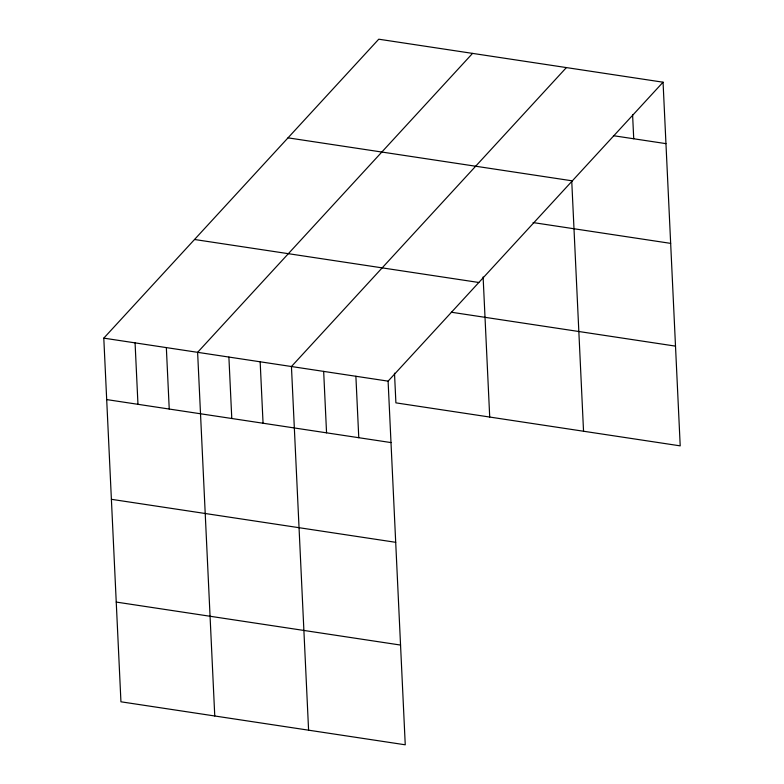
<?xml version="1.0" encoding="UTF-8"?>
<svg xmlns="http://www.w3.org/2000/svg" width="784" height="784" viewBox="0 0 784 784"><rect width="100%" height="100%" fill="white"/><g stroke="black" fill="none" stroke-linecap="round" stroke-linejoin="round"><path stroke-width="1.18" d="M663.058 82.202L388.1 381.142L405.25 744.8L120.942 701.798L103.792 338.139L378.75 39.2L663.058 82.202L680.208 445.861L395.9 402.858L394.499 373.174M472.566 53.39L197.617 352.33L214.767 715.988M566.391 67.581L291.442 366.52L308.592 730.178M613.441 135.701L665.949 143.639M288.012 137.847L572.32 180.849M533.091 222.568L670.653 243.373M194.53 239.492L478.838 282.485M451.339 312.228L675.504 346.126M103.792 338.139L388.1 381.142M106.693 399.585L391 442.578M111.397 499.31L395.704 542.312M116.238 602.073L400.555 645.065M632.59 114.67L633.727 138.768M571.752 181.261L583.541 431.239M483.111 276.948L489.716 417.049M355.887 376.261L358.778 437.707M323.665 371.391L326.556 432.837M260.161 361.787L263.061 423.233M228.889 357.063L231.79 418.499M166.345 347.596L169.236 409.042M135.073 342.873L137.964 404.309"/></g></svg>
